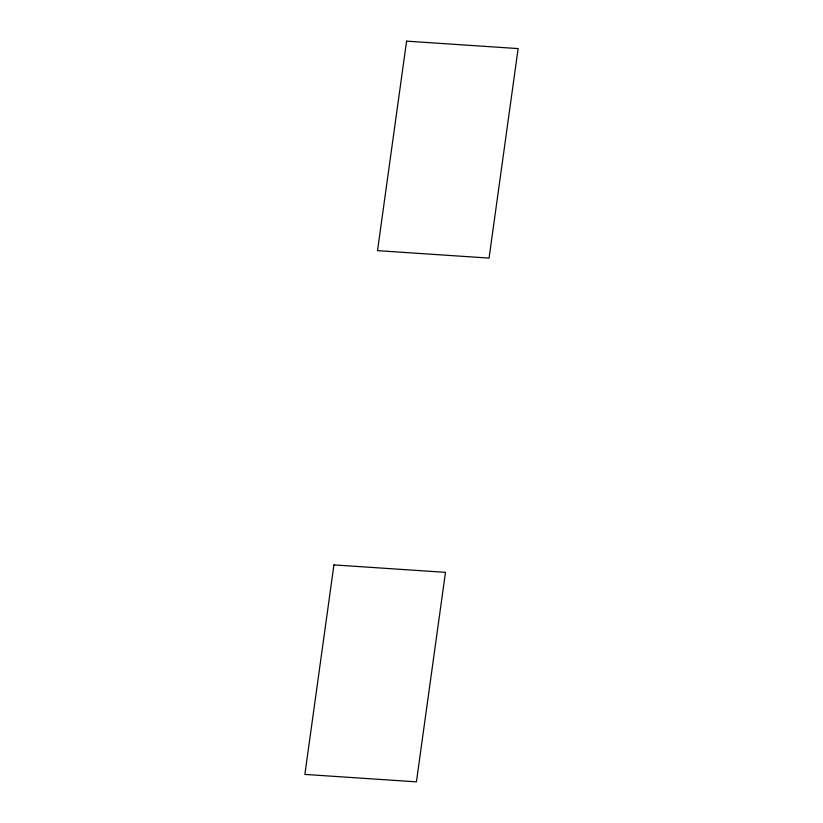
<?xml version="1.0" encoding="UTF-8"?>
<svg xmlns="http://www.w3.org/2000/svg" width="823" height="823" viewBox="0 0 823 823"><rect width="100%" height="100%" fill="white"/><g stroke="black" fill="none" stroke-linecap="round" stroke-linejoin="round"><path stroke-width="1.23" d="M333.932 564.907L304.87 774.412L416.417 781.85L445.48 572.345L333.932 564.907M406.583 41.15L377.52 250.655L489.068 258.093L518.13 48.588L406.583 41.15"/></g></svg>
